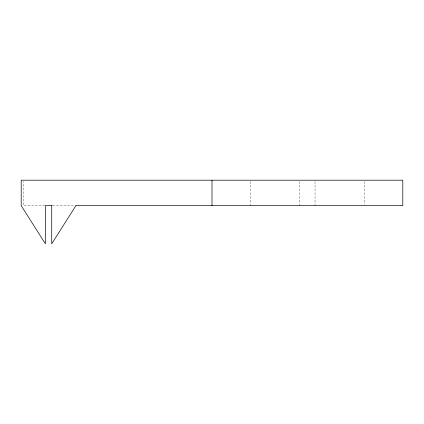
<?xml version="1.0" encoding="UTF-8"?>
<svg xmlns="http://www.w3.org/2000/svg" width="424" height="424" viewBox="0 0 424 424"><rect width="100%" height="100%" fill="white"/><g stroke="black" fill="none" stroke-linecap="round" stroke-linejoin="round"><path stroke-width="0.32" stroke-dasharray="2.12 1.59" d="M44.822 205.64L23.288 205.64L23.288 181.504M52.724 205.64L74.55 205.64M364.64 181.504L364.64 204.336M315.032 181.504L315.032 205.64M299.768 181.504L299.768 205.64M250.16 181.504L250.16 205.64"/><path stroke-width="0.64" d="M75.896 205.64L51.728 243.8L51.728 205.64M52.067 205.64L45.368 205.64L45.368 243.8L21.2 205.64L21.2 180.2L402.8 180.2L402.8 205.64L75.87 205.64M212 180.2L212 205.64"/></g></svg>
